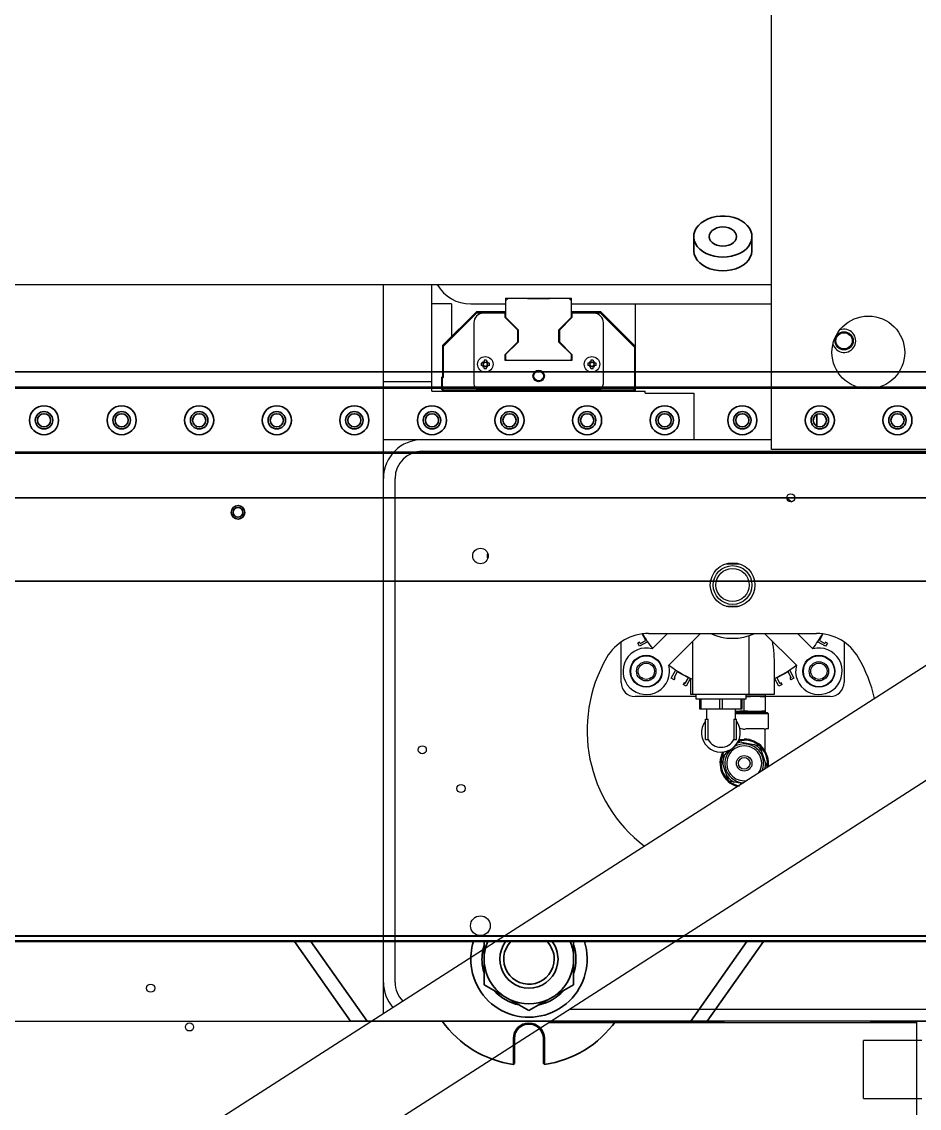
# Model space of a CAD drawing. Header units: inches. Extents: x 16559 to 58559, y 6500 to 36200.
# Drawn here: x 24133 to 24596, y 22839 to 23400 of the extents above; entities that cross this region are included whole.
import ezdxf

# ---------------------------------------------------------------- set-up
doc = ezdxf.new("R2010")
doc.units = ezdxf.units.IN
doc.header["$LTSCALE"] = 300
doc.linetypes.add('CENTRO', pattern=[2, 1.25, -0.25, 0.25, -0.25])
for name, color, linetype in [('ASSI', 254, 'CENTRO'), ('MACCHINA', 40, 'Continuous'), ('MORSE', 41, 'Continuous')]:
    doc.layers.add(name, color=color, linetype=linetype)
doc.layers.add('GUIDE', color=4, linetype='Continuous', lineweight=35)

# ---------------------------------------------------------------- blocks, each defined once
blk = doc.blocks.new('A$C336c1bdc')
at = {"layer": 'MACCHINA'}
for p, q in [((775, 295), (775, 670)), ((-775, 380), (775, 380)), ((575, 3.89), (575, 380)), ((600, 325), (600, 380)), ((610, 370), (600, 370)), ((610, 370), (610, 353)), ((620, 370), (638, 370)), ((638, 373), (638, 363.14)), ((639.4, 373), (638, 371.6)), ((638, 373), (672, 373)), ((649.5, 372.6), (649.1, 373)), ((660.5, 372.6), (649.5, 372.6)), ((660.9, 373), (660.5, 372.6)), ((672, 371.6), (670.6, 373)), ((672, 363.14), (672, 373)), ((672, 370), (775, 370)), ((705, 325), (705, 370)), ((623, 366), (605.5, 348.5)), ((606, 348.29), (623.21, 365.5)), ((623, 366), (623.21, 365.5)), ((638, 366), (623, 366)), ((623.21, 365.5), (638, 365.5)), ((637.8, 365.23), (626.58, 365.23)), ((637.8, 363.06), (637.8, 365.23)), ((687, 366), (672, 366)), ((672, 365.5), (686.79, 365.5)), ((683.42, 365.23), (672.2, 365.23)), ((672.2, 365.23), (672.2, 363.06)), ((687, 366), (686.79, 365.5)), ((686.79, 365.5), (704.5, 347.79)), ((705, 348), (687, 366)), ((621.58, 360.23), (621.58, 328.87)), ((644.3, 356.56), (637.8, 363.06)), ((638, 363.14), (644.5, 356.64)), ((665.5, 356.64), (672, 363.14)), ((672.2, 363.06), (665.7, 356.56)), ((688.42, 328.87), (688.42, 360.23)), ((644.3, 350.44), (644.3, 356.56)), ((644.5, 356.64), (644.5, 350.36)), ((665.5, 350.36), (665.5, 356.64)), ((665.7, 356.56), (665.7, 350.44)), ((605.5, 348.5), (606, 348.29)), ((605.5, 348.5), (605.5, 332.5)), ((606, 332.29), (606, 348.29)), ((637.8, 343.94), (644.3, 350.44)), ((644.5, 350.36), (638, 343.86)), ((672, 343.86), (665.5, 350.36)), ((665.7, 350.44), (672.2, 343.94)), ((705, 348), (704.5, 347.79)), ((704.5, 347.79), (704.5, 326.21)), ((637.8, 340.8), (637.8, 343.94)), ((638, 343.86), (638, 341)), ((672, 341), (672, 343.86)), ((672.2, 343.94), (672.2, 340.8)), ((626.93, 339.45), (625.38, 339.45)), ((626.93, 338.3), (625.38, 338.3)), ((626.93, 339.45), (626.15, 340.22)), ((626.93, 338.3), (626.15, 337.52)), ((626.47, 339.45), (626.47, 338.3)), ((626.93, 341), (626.93, 339.45)), ((626.93, 339.91), (628.08, 339.91)), ((626.93, 336.75), (626.93, 338.3)), ((626.93, 337.84), (628.08, 337.84)), ((628.08, 341), (628.08, 339.45)), ((628.08, 339.45), (628.85, 340.22)), ((629.62, 339.45), (628.08, 339.45)), ((628.08, 338.3), (628.85, 337.52)), ((628.08, 336.75), (628.08, 338.3)), ((629.62, 338.3), (628.08, 338.3)), ((628.53, 339.45), (628.53, 338.3)), ((672.2, 340.8), (637.8, 340.8)), ((638, 341.5), (638.5, 341)), ((638, 341), (672, 341)), ((671.5, 341), (672, 341.5)), ((681.93, 339.45), (680.38, 339.45)), ((681.93, 338.3), (680.38, 338.3)), ((681.93, 339.45), (681.15, 340.22)), ((681.93, 338.3), (681.15, 337.52)), ((681.47, 339.45), (681.47, 338.3)), ((681.93, 341), (681.93, 339.45)), ((681.93, 339.91), (683.08, 339.91)), ((681.93, 336.75), (681.93, 338.3)), ((681.93, 337.84), (683.08, 337.84)), ((683.08, 341), (683.08, 339.45)), ((683.08, 339.45), (683.85, 340.22)), ((684.62, 339.45), (683.08, 339.45)), ((683.08, 338.3), (683.85, 337.52)), ((684.62, 338.3), (683.08, 338.3)), ((683.08, 336.75), (683.08, 338.3)), ((683.53, 339.45), (683.53, 338.3)), ((605.5, 332.5), (605, 332)), ((605, 332), (605.5, 331.79)), ((605, 332), (605, 326)), ((605.5, 332.5), (606, 332.29)), ((605.5, 331.79), (606, 332.29)), ((605.5, 326.21), (605.5, 331.79)), ((575, 330), (600, 330)), ((605, 326), (605.5, 326.21)), ((606, 325), (605, 326)), ((606.21, 325.5), (605.5, 326.21)), ((606, 325), (606.21, 325.5)), ((624.79, 325.5), (606.21, 325.5)), ((624.58, 325.87), (685.42, 325.87)), ((625.17, 325.87), (624.79, 325.5)), ((625, 325), (624.79, 325.5)), ((625.5, 325.5), (625, 325)), ((625.5, 325.5), (625.35, 325.87)), ((625.5, 325.5), (644.5, 325.5)), ((644.5, 325.5), (644.65, 325.87)), ((645, 325), (644.5, 325.5)), ((645.21, 325.5), (644.83, 325.87)), ((645, 325), (645.21, 325.5)), ((664.79, 325.5), (645.21, 325.5)), ((665.17, 325.87), (664.79, 325.5)), ((665, 325), (664.79, 325.5)), ((665.5, 325.5), (665, 325)), ((665.5, 325.5), (665.35, 325.87)), ((665.5, 325.5), (684.5, 325.5)), ((684.5, 325.5), (684.65, 325.87)), ((685, 325), (684.5, 325.5)), ((685.21, 325.5), (684.83, 325.87)), ((685, 325), (685.21, 325.5)), ((703.79, 325.5), (685.21, 325.5)), ((704.5, 326.21), (703.79, 325.5)), ((704, 325), (703.79, 325.5)), ((705, 326), (704, 325)), ((705, 326), (704.5, 326.21)), ((600, 325), (710, 325)), ((710, 324), (710, 325)), ((710, 324), (735, 324)), ((735, 324), (735, 300)), ((575, 300), (775, 300)), ((595, 294), (855, 294)), ((875, 295), (775, 295)), ((581, 20), (581, 280)), ((751.65, 236), (758.35, 236)), ((758.35, 214), (751.65, 214)), ((882.68, 201.43), (-909.69, -949.35)), ((707.36, 194.82), (710.25, 196.42)), ((710.25, 196.42), (708.38, 199.78)), ((711.7, 200), (798.3, 200)), ((721.51, 200), (713.61, 192.09)), ((722.09, 183.61), (738.49, 200)), ((763.5, 168.5), (763.5, 198.83)), ((771.51, 200), (787.91, 183.61)), ((796.39, 192.09), (788.49, 200)), ((801.62, 199.78), (799.75, 196.42)), ((799.75, 196.42), (802.64, 194.82)), ((697.5, 174.75), (697.5, 195.58)), ((707.02, 195.43), (706.14, 194.95)), ((707.02, 193.37), (706.14, 194.95)), ((711.16, 195.67), (707.02, 193.37)), ((707.36, 194.82), (707.02, 195.43)), ((734.5, 168.5), (734.5, 196.01)), ((802.98, 193.37), (798.84, 195.67)), ((802.98, 195.43), (802.64, 194.82)), ((803.86, 194.95), (802.98, 195.43)), ((803.86, 194.95), (802.98, 193.37)), ((812.5, 195.58), (812.5, 174.75)), ((723.37, 177.02), (725.67, 181.16)), ((726.42, 180.25), (724.82, 177.36)), ((732.19, 177.05), (726.42, 180.25)), ((776.5, 182.92), (776.5, 168.5)), ((783.58, 180.25), (777.81, 177.05)), ((785.18, 177.36), (783.58, 180.25)), ((784.33, 181.16), (786.63, 177.02)), ((724.95, 176.14), (723.37, 177.02)), ((725.43, 177.02), (724.82, 177.36)), ((724.95, 176.14), (725.43, 177.02)), ((729.98, 174.5), (729.49, 173.62)), ((730.59, 174.16), (729.98, 174.5)), ((730.59, 174.16), (732.19, 177.05)), ((733.36, 176.89), (731.07, 172.75)), ((733.5, 168.5), (733.5, 176.83)), ((778.93, 172.75), (776.64, 176.89)), ((777.81, 177.05), (779.41, 174.16)), ((780.02, 174.5), (779.41, 174.16)), ((780.51, 173.62), (780.02, 174.5)), ((785.18, 177.36), (784.57, 177.02)), ((784.57, 177.02), (785.05, 176.14)), ((786.63, 177.02), (785.05, 176.14)), ((731.07, 172.75), (729.49, 173.62)), ((776.5, 168.5), (733.5, 168.5)), ((736, 168.5), (736, 166.3)), ((762, 166.3), (762, 168.5)), ((772, 159), (772, 168.5)), ((780.51, 173.62), (778.93, 172.75)), ((736, 167.5), (704.75, 167.5)), ((736, 166.3), (762, 166.3)), ((738, 166.3), (738, 161.2)), ((738.73, 161.2), (738.73, 166.3)), ((748.27, 166.3), (748.27, 161.2)), ((749.73, 161.2), (749.73, 166.3)), ((759.27, 166.3), (759.27, 161.2)), ((760, 161.2), (760, 166.3)), ((761, 160.26), (761, 166.3)), ((762, 167.33), (766.5, 167.7)), ((772, 167.7), (762, 167.7)), ((766.5, 167.7), (772, 167.24)), ((805.25, 167.5), (772, 167.5)), ((909.69, 159.35), (-882.68, -991.43)), ((738, 161.2), (760, 161.2)), ((741.5, 161.2), (741.5, 155.8)), ((756.5, 155.8), (756.5, 161.2)), ((756.5, 159.88), (761, 160.26)), ((772, 159.8), (756.5, 159.8)), ((773, 159), (756.5, 159)), ((773.5, 158.5), (756.5, 158.5)), ((761, 160.26), (766.5, 159.8)), ((766.5, 159.8), (772, 160.26)), ((773.5, 158.5), (773, 159)), ((773.5, 151), (773.5, 158.5)), ((741, 155.8), (742.37, 155.8)), ((741, 145.3), (741, 155.8)), ((742.37, 145.3), (742.37, 155.8)), ((755.63, 155.8), (755.63, 145.3)), ((755.63, 155.8), (757, 155.8)), ((757, 145.3), (757, 155.8)), ((763.18, 151), (770.57, 151)), ((771.75, 140.36), (771.75, 150)), ((772.75, 151), (773.5, 151)), ((741, 145.3), (742.37, 145.3)), ((755.63, 145.3), (757, 145.3)), ((757.84, 144.3), (768.69, 142.21)), ((769.02, 141.92), (769.85, 139.53)), ((750.01, 132.67), (749.18, 135.06)), ((749.26, 135.49), (750.92, 137.4)), ((752.77, 139.54), (750.92, 137.4)), ((771.99, 133.33), (769.85, 139.53)), ((752.98, 124.08), (750.01, 132.67)), ((771.99, 133.33), (772.82, 130.94)), ((759.8, 122.54), (753.31, 123.79)), ((855, 6), (670.84, 6)), ((855, 0), (661.49, 0)), ((850, -60.6), (850, 0)), ((850, -0.81), (660.23, -0.81))]:
    blk.add_line(p, q, dxfattribs=at)
at = {"layer": 'MACCHINA', "flags": 128}
for points in [[(782.91, 269.76), (784.24, 268.91), (785.58, 267.98)], [(758.1, 144.64), (758.92, 144.82), (761, 145)], [(758.33, 145.21), (758.89, 145.32), (761, 145.5)], [(749.26, 135.49), (749.72, 137.1), (750.56, 138.92)]]:
    blk.add_lwpolyline(points, dxfattribs=at)
at = {"layer": 'MACCHINA'}
for centre, radius in [((825, 345), 18.75), ((812.5, 351), 4.69), ((812.5, 351), 4.19), ((627.5, 338.87), 4), ((682.5, 338.87), 4), ((655, 332.87), 2.96), ((655, 332.87), 2.46), ((785, 270), 2.1), ((625, 240), 4), ((755, 225), 11.5), ((755, 225), 10), ((755, 225), 8.56), ((710.5, 180.5), 8.25), ((710.5, 180.5), 8), ((710.5, 180.5), 5), ((799.5, 180.5), 8.25), ((799.5, 180.5), 8), ((799.5, 180.5), 5), ((710.5, 180.5), 4.19), ((799.5, 180.5), 4.19), ((595, 140), 2.1), ((761, 133), 4), ((761, 133), 3), ((615, 120), 2.1), ((625, 49.19), 5.1), ((455, 17), 2.1), ((475, -3), 2.1)]:
    blk.add_circle(centre, radius, dxfattribs=at)
for centre, radius, start, end in [((620, 390), 20, 210, 270), ((626.58, 360.23), 5, 90, 180), ((683.42, 360.23), 5, 0, 90), ((812.5, 351), 6, 196.5315, 109.8254), ((640.9, 338.87), 15.53, 177.8786, 182.1214), ((620.84, 329.63), 11.85, 59.1092, 63.3848), ((636.74, 345.53), 11.85, 206.6152, 210.8908), ((636.74, 332.22), 11.85, 149.1092, 153.3848), ((620.84, 348.11), 11.85, 296.6152, 300.8908), ((627.5, 325.47), 15.53, 87.8786, 92.1214), ((627.5, 352.27), 15.53, 267.8786, 272.1214), ((634.16, 329.63), 11.85, 116.6152, 120.8908), ((634.16, 348.11), 11.85, 239.1092, 243.3848), ((618.26, 345.53), 11.85, 329.1092, 333.3848), ((618.26, 332.22), 11.85, 26.6152, 30.8908), ((614.1, 338.87), 15.53, 357.8786, 2.1214), ((695.9, 338.87), 15.53, 177.8786, 182.1214), ((675.84, 329.63), 11.85, 59.1092, 63.3848), ((691.74, 345.53), 11.85, 206.6152, 210.8908), ((691.74, 332.22), 11.85, 149.1092, 153.3848), ((675.84, 348.11), 11.85, 296.6152, 300.8908), ((682.5, 325.47), 15.53, 87.8786, 92.1214), ((682.5, 352.27), 15.53, 267.8786, 272.1214), ((689.16, 329.63), 11.85, 116.6152, 120.8908), ((689.16, 348.11), 11.85, 239.1092, 243.3848), ((673.26, 345.53), 11.85, 329.1092, 333.3848), ((673.26, 332.22), 11.85, 26.6152, 30.8908), ((669.1, 338.87), 15.53, 357.8786, 2.1214), ((624.58, 328.87), 3, 180, 270), ((685.42, 328.87), 3, 270, 0), ((595, 280), 20, 90, 180), ((595, 280), 14, 90, 180), ((635, 240), 6.5, 166.2047, 193.7953), ((711.7, 175), 25, 90, 150), ((755, 225), 52.75, 208.5202, 218.4688), ((755, 225), 27.5, 245.38, 294.62), ((755, 225), 52.75, 321.5312, 331.4798), ((798.3, 175), 25, 30, 90), ((710.5, 180.5), 12, 75, 15), ((799.5, 180.5), 12, 165, 105), ((755, 150), 75, 150, 232.7453), ((755, 150), 75, 12.6592, 30), ((755, 225), 52.75, 231.5312, 247.131), ((755, 225), 52.75, 294.0531, 308.4688), ((704.75, 174.75), 7.25, 180, 270), ((805.25, 174.75), 7.25, 270, 0), ((749, 148.8), 10, 143.1301, 35.3409), ((749, 148.8), 7.5, 207.8181, 332.1819), ((761, 133), 9, 327.6915, 162.3536), ((761, 133), 10, 338.0408, 119.9724), ((761, 133), 11, 96.4171, 109.0117), ((761, 133), 12, 350.1207, 92.6367), ((761, 133), 12.5, 351.9644, 90), ((761, 133), 11, 36.4171, 61.7342), ((761, 133), 12.5, 152.1197, 253.4401), ((761, 133), 12, 168.0307, 257.831), ((761, 133), 11, 156.4171, 181.7342), ((761, 133), 10, 134.4604, 269.2902), ((761, 133), 9, 162.3536, 277.7131), ((761, 133), 11, 344.8353, 1.7342), ((761, 133), 11, 216.4171, 241.7342), ((595, 20), 20, 180, 220.619), ((595, 20), 14, 180, 224.0499)]:
    blk.add_arc(centre, radius, start, end, dxfattribs=at)
for points, knots in [([(775.39, 196.13), (775.72, 193.95), (776.38, 189.57), (776.46, 185.14), (776.5, 182.92)], [0, 0, 0, 0, 0.498014, 1, 1, 1, 1]), ([(758.82, 151), (759.23, 150.99), (759.86, 150.98), (760.44, 150.75), (760.63, 150.67)], [0, 0, 0, 0, 0.6684353, 1, 1, 1, 1]), ([(760.63, 150.67), (760.69, 150.64), (760.8, 150.59), (761, 150.56), (761.19, 150.59), (761.31, 150.64), (761.37, 150.67)], [0, 0, 0, 0, 0.242886, 0.499989, 0.742107, 1, 1, 1, 1]), ([(761.37, 150.67), (761.61, 150.76), (762.2, 150.98), (762.82, 150.99), (763.18, 151)], [0, 0, 0, 0, 0.412463, 1, 1, 1, 1]), ([(770.57, 151), (770.83, 150.99), (771.22, 150.98), (771.53, 150.75), (771.63, 150.67)], [0, 0, 0, 0, 0.668435, 1, 1, 1, 1]), ([(771.63, 150.67), (771.68, 150.63), (771.76, 150.56), (771.9, 150.57), (771.97, 150.64), (772.01, 150.67)], [0, 0, 0, 0, 0.3477439, 0.6973363, 1, 1, 1, 1]), ([(771.75, 150), (771.75, 150.06), (771.76, 150.19), (771.81, 150.36), (771.89, 150.53), (771.97, 150.62), (772.01, 150.67)], [0, 0, 0, 0, 0.227683, 0.467616, 0.718355, 1, 1, 1, 1]), ([(772.01, 150.67), (772.12, 150.76), (772.39, 150.98), (772.62, 150.99), (772.75, 151)], [0, 0, 0, 0, 0.4124631, 1, 1, 1, 1]), ([(771.75, 139.18), (771.75, 139.24), (771.75, 139.4), (771.75, 139.79), (771.75, 140.13), (771.75, 140.36)], [0, 0, 0, 0, 0.195677, 0.465468, 1, 1, 1, 1])]:
    blk.add_open_spline(points, degree=3, knots=knots, dxfattribs=at)
blk = doc.blocks.new('A$Cdb7b875a')
at = {"layer": 'GUIDE'}
for p, q in [((-265, 404.79), (-265, 397.72)), ((-235, 397.72), (-235, 404.79)), ((-25, 335), (-1975, 335)), ((-20, 327), (-2020, 327)), ((-20, 326.5), (-2020, 326.5)), ((-201.51, 306.96), (-201.51, 313.04)), ((-20, 293.5), (-2020, 293.5)), ((-20, 293), (-2020, 293)), ((-1898, 270), (98, 270)), ((-1900, 227), (100, 227)), ((-1900, 44), (100, 44)), ((100, 43.86), (-1900, 43.86)), ((100, 41.5), (-1900, 41.5)), ((100, 41), (-1900, 41)), ((-441.92, 0), (-470.91, 41)), ((-462.42, 41), (-433.43, 0)), ((-266.57, 0), (-237.58, 41)), ((-229.09, 41), (-258.08, 0)), ((-373, 29.92), (-373, 34.08)), ((-327, 34.08), (-327, 29.92)), ((-359.7, 11.04), (-363.3, 13.12)), ((-336.7, 13.12), (-340.3, 11.04)), ((-433.43, 0), (-441.92, 0)), ((-433.43, 0), (-413.51, 0)), ((-413.51, 0), (-405.03, 0)), ((-405.03, 0), (-294.97, 0)), ((-294.97, 0), (-286.49, 0)), ((-286.49, 0), (-266.57, 0)), ((-258.08, 0), (-266.57, 0)), ((-358, -21.4), (-358, -9)), ((-357.5, -9), (-357.5, -21.4)), ((-342.5, -21.4), (-342.5, -9)), ((-342, -9), (-342, -21.4)), ((-357.5, -21.91), (-358.07, -22.4)), ((-357.5, -21.4), (-358, -21.4)), ((-342, -21.4), (-342.5, -21.4)), ((-341.93, -22.4), (-342.5, -21.91))]:
    blk.add_line(p, q, dxfattribs=at)
at = {"layer": 'GUIDE', "flags": 128}
for points in [[(-250, 394.18), (-247.71, 394.31), (-245.47, 394.68), (-243.34, 395.29), (-241.37, 396.11), (-239.6, 397.15), (-238.07, 398.36), (-236.82, 399.72), (-235.88, 401.21), (-235.27, 402.77), (-235.01, 404.38), (-235.1, 406.01), (-235.54, 407.6), (-236.31, 409.13), (-237.41, 410.56), (-238.8, 411.85), (-240.46, 412.97), (-242.33, 413.91), (-244.39, 414.63), (-246.58, 415.12), (-248.85, 415.37), (-251.15, 415.37), (-253.42, 415.12), (-255.61, 414.63), (-257.67, 413.91), (-259.54, 412.97), (-261.2, 411.85), (-262.59, 410.56), (-263.69, 409.13), (-264.46, 407.6), (-264.9, 406.01), (-264.99, 404.38), (-264.73, 402.77), (-264.12, 401.21), (-263.18, 399.72), (-261.93, 398.36), (-260.4, 397.15), (-258.63, 396.11), (-256.66, 395.29), (-254.53, 394.68), (-252.29, 394.31), (-250, 394.18)], [(-250, 399.84), (-248.44, 399.96), (-246.96, 400.33), (-245.64, 400.92), (-244.53, 401.7), (-243.69, 402.64), (-243.18, 403.69), (-243, 404.79), (-243.18, 405.89), (-243.69, 406.94), (-244.53, 407.88), (-245.64, 408.66), (-246.96, 409.25), (-248.44, 409.62), (-250, 409.74), (-251.56, 409.62), (-253.04, 409.25), (-254.36, 408.66), (-255.47, 407.88), (-256.31, 406.94), (-256.82, 405.89), (-257, 404.79), (-256.82, 403.69), (-256.31, 402.64), (-255.47, 401.7), (-254.36, 400.92), (-253.04, 400.33), (-251.56, 399.96), (-250, 399.84)], [(-265, 397.72), (-264.99, 397.31), (-264.73, 395.7), (-264.12, 394.13), (-263.18, 392.65), (-261.93, 391.29), (-260.4, 390.08), (-258.63, 389.04), (-256.66, 388.21), (-254.53, 387.61), (-252.29, 387.24), (-250, 387.11)], [(-250, 387.11), (-247.71, 387.24), (-245.47, 387.61), (-243.34, 388.21), (-241.37, 389.04), (-239.6, 390.08), (-238.07, 391.29), (-236.82, 392.65), (-235.88, 394.13), (-235.27, 395.7), (-235.01, 397.31), (-235, 397.72)], [(-373.15, 24.97), (-373.54, 26.41), (-374.04, 29.29)]]:
    blk.add_lwpolyline(points, dxfattribs=at)
at = {"layer": 'GUIDE'}
for centre, radius in [((-600, 310), 7.5), ((-600, 310), 4.5), ((-560, 310), 7.5), ((-560, 310), 4.5), ((-520, 310), 7.5), ((-520, 310), 4.5), ((-480, 310), 7.5), ((-480, 310), 4.5), ((-440, 310), 7.5), ((-440, 310), 4.5), ((-400, 310), 7.5), ((-400, 310), 4.5), ((-360, 310), 7.5), ((-360, 310), 4.5), ((-320, 310), 7.5), ((-320, 310), 4.5), ((-280, 310), 7.5), ((-280, 310), 4.5), ((-240, 310), 7.5), ((-240, 310), 4.5), ((-200, 310), 7.5), ((-200, 310), 4.5), ((-160, 310), 7.5), ((-160, 310), 4.5), ((-600, 310), 3.4), ((-560, 310), 3.4), ((-520, 310), 3.4), ((-480, 310), 3.4), ((-440, 310), 3.4), ((-400, 310), 3.4), ((-360, 310), 3.4), ((-320, 310), 3.4), ((-280, 310), 3.4), ((-240, 310), 3.4), ((-200, 310), 3.4), ((-160, 310), 3.4), ((-500, 262.5), 3.5), ((-500, 262.5), 2.5)]:
    blk.add_circle(centre, radius, dxfattribs=at)
for centre, radius, start, end in [((-350, 32), 30, 162.5424, 186.4252), ((-350, 32), 30, 186.4252, 17.4576), ((-350, 32), 23.09, 157.0635, 174.8284), ((-350, 32), 15, 143.1301, 0), ((-350, 32), 13, 136.1869, 0), ((-350, 32), 13, 0, 43.8131), ((-350, 32), 15, 0, 36.8699), ((-350, 32), 23.09, 5.1716, 22.9365), ((-350, 32), 24.2, 163.0321, 186.4252), ((-350, 32), 24.2, 342.8745, 17.009), ((-350, 32), 23.09, 185.1716, 234.8284), ((-350, 32), 23.09, 305.1716, 354.8284), ((-350, 32), 24.2, 223.2082, 257.7721), ((-350, 32), 24.2, 282.5106, 316.8909), ((-350, 32), 23.09, 245.1716, 294.8284), ((-350, 32), 55, 215.5785, 261.5591), ((-350, -9), 8, 0, 180), ((-350, -9), 7.5, 0, 180), ((-350, 32), 55, 278.4409, 324.4215)]:
    blk.add_arc(centre, radius, start, end, dxfattribs=at)
for points, knots in [([(-373, 41), (-373, 40.59), (-373, 38.33), (-373, 35.99), (-373, 34.08)], [0, 0, 0, 0, 0.180565, 1, 1, 1, 1]), ([(-327, 34.08), (-327, 35.97), (-327, 38.3), (-327, 40.57), (-327, 41)], [0, 0, 0, 0, 0.8085764, 1, 1, 1, 1]), ([(-373, 29.92), (-373, 28.04), (-373, 24.25), (-373, 20.57), (-373, 18.72)], [0, 0, 0, 0, 0.496394, 1, 1, 1, 1]), ([(-327, 18.72), (-327, 20.55), (-327, 24.22), (-327, 28.01), (-327, 29.92)], [0, 0, 0, 0, 0.496994, 1, 1, 1, 1]), ([(-373, 18.72), (-371.42, 17.81), (-368.24, 15.97), (-364.95, 14.08), (-363.3, 13.12)], [0, 0, 0, 0, 0.496994, 1, 1, 1, 1]), ([(-336.7, 13.12), (-335.07, 14.06), (-331.79, 15.96), (-328.6, 17.8), (-327, 18.72)], [0, 0, 0, 0, 0.496394, 1, 1, 1, 1]), ([(-359.7, 11.04), (-358.07, 10.1), (-354.79, 8.2), (-351.6, 6.37), (-350, 5.44)], [0, 0, 0, 0, 0.496394, 1, 1, 1, 1]), ([(-350, 5.44), (-348.42, 6.36), (-345.24, 8.19), (-341.95, 10.09), (-340.3, 11.04)], [0, 0, 0, 0, 0.496994, 1, 1, 1, 1]), ([(-358.07, -22.4), (-358.07, -22.39), (-358.07, -22.36), (-358.05, -22.13), (-358.03, -21.8), (-358.01, -21.53), (-358, -21.4)], [0, 0, 0, 0, 0.25091, 0.501059, 0.750356, 1, 1, 1, 1]), ([(-357.5, -21.4), (-357.5, -21.47), (-357.5, -21.6), (-357.5, -21.77), (-357.5, -21.86), (-357.5, -21.9), (-357.5, -21.91), (-357.5, -21.91)], [0, 0, 0, 0, 0.250288, 0.499667, 0.749111, 0.874739, 1, 1, 1, 1]), ([(-342.5, -21.91), (-342.5, -21.9), (-342.5, -21.89), (-342.5, -21.77), (-342.5, -21.6), (-342.5, -21.47), (-342.5, -21.4)], [0, 0, 0, 0, 0.250508, 0.50016, 0.749963, 1, 1, 1, 1]), ([(-342, -21.4), (-341.99, -21.53), (-341.97, -21.8), (-341.95, -22.13), (-341.93, -22.36), (-341.93, -22.39), (-341.93, -22.4)], [0, 0, 0, 0, 0.249082, 0.498492, 0.748536, 1, 1, 1, 1])]:
    blk.add_open_spline(points, degree=3, knots=knots, dxfattribs=at)
blk = doc.blocks.new('A$C9daba7a7')
at = {"layer": 'MORSE'}
for p, q in [((-247.5, -10), (-277.5, -10)), ((-277.5, -40), (-277.5, -10)), ((-277.5, -40), (-247.5, -40))]:
    blk.add_line(p, q, dxfattribs=at)

msp = doc.modelspace()

# ---------------------------------------------------------------- linework, layer by layer
at = {"layer": 'ASSI'}
msp.add_line((22170.437, 22884.213), (37280.802, 22884.213), dxfattribs=at)

# ---------------------------------------------------------------- block references
at = {"layer": 'GUIDE'}
msp.add_blockref('A$Cdb7b875a', (24744.563, 22884.213), dxfattribs=at)
at = {"layer": 'MACCHINA'}
msp.add_blockref('A$C336c1bdc', (23744.563, 22884.213), dxfattribs=at)
at = {"layer": 'MORSE'}
msp.add_blockref('A$C9daba7a7', (24844.563, 22884.213), dxfattribs=at)

doc.saveas('drawing.dxf')
